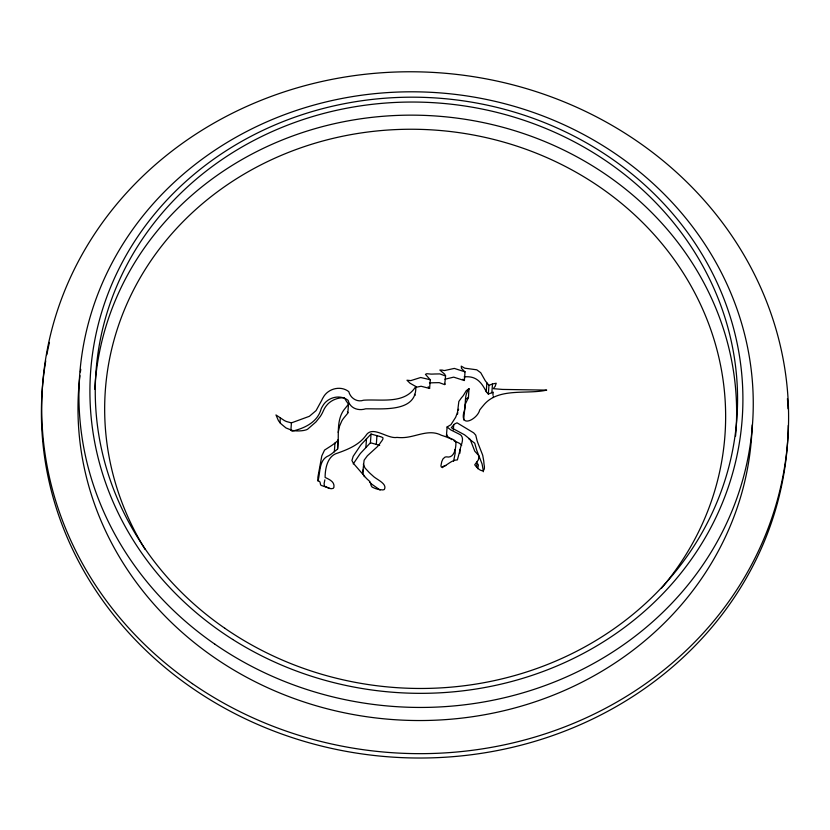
<?xml version="1.0" encoding="UTF-8"?>
<svg xmlns="http://www.w3.org/2000/svg" width="830" height="830" viewBox="0 0 830 830"><rect width="100%" height="100%" fill="white"/><g stroke="black" fill="none" stroke-linecap="round" stroke-linejoin="round"><path stroke-width="1.25" d="M317.942 481.151C320.453 472.623 318.668 459.633 328.742 455.712A65.975 60.175 4.1 0 0 331.803 453.699L337.582 449.082L337.717 439.983M337.582 449.082C339.366 436.964 336.212 423.466 342.417 412.23A26.031 23.738 4.1 0 1 344.73 408.91L348.507 404.189L346.359 401.181A29.88 27.255 4.1 0 1 345.591 399.894L344.564 398.203A1.619 1.484 4.1 0 0 343.838 397.736C337.25 397.57 330.236 400.506 326.232 405.891A26.477 24.153 4.1 0 0 324.146 409.128L322.528 412.593A47.434 43.264 4.1 0 1 320.37 416.37L315.95 421.951L307.608 429.203A10.053 9.171 4.1 0 1 306 429.909L303.77 430.459A30.181 27.535 4.1 0 1 292.015 430.376L285.966 427.938L281.121 423.912A31.156 28.417 4.1 0 1 278.424 420.603L275.975 414.959L284.285 420.488A17.772 16.216 4.1 0 0 286.817 421.64L291.423 422.875L309.362 416.307L316.074 410.601L321.76 400.247A15.604 14.235 4.1 0 1 323.067 397.695C327.777 388.565 340.601 385.182 348.776 391.636C350.426 398.12 357.014 402.581 363.644 400.205C381.323 398.971 404.75 404.521 415.799 386.49L410.041 383.232L406.98 380.233L410.84 380.607L420.675 377.505L430.22 379.715L425.437 374.351L426.838 373.708L431.04 374.102A43.803 39.954 4.1 0 0 434.266 374.008L439.838 373.905L445.326 375.917L444.818 374.278L439.858 370.045L442.286 370.087A6.754 6.163 4.1 0 0 444.673 370.533L454.301 368.416L464.925 371.819L461.542 368.479L461.231 366.123L464.748 368.188L476.762 369.807L480.726 372.712L485.353 380.887L488.963 385.348L488.341 394.074L493.29 392.175M348.517 403.961L347.822 413.164L344.097 417.646A26.031 23.738 4.1 0 0 341.794 420.955L339.563 426.132L338.225 432.399M279.99 422.833L280.343 417.843M290.884 430.355L291.423 422.875M334.345 451.79L334.967 443.064L338.215 440.357M364.36 476.69L362.72 472.913L364.121 460.194L367.389 455.774L377.401 446.654A64.201 58.556 4.1 0 0 379.922 443.542C380.659 441.944 385.431 437.649 381.603 437.026A60.237 54.946 4.1 0 0 379.787 436.466M365.864 447.557L366.497 438.821M353.248 463.908L359.639 454.477A33.511 30.565 4.1 0 1 360.925 452.869L370.419 442.774L371.041 434.049L379.787 436.456M379.663 445.337A60.237 54.946 4.1 0 0 379.165 445.191L376.322 444.382L376.945 435.646M291.901 431.237C304.288 428.415 317.485 422.387 321.127 408.972A15.604 14.235 4.1 0 1 322.445 406.42C327.155 397.3 339.978 393.908 348.154 400.371C349.97 408.37 358.394 411.13 365.677 408.817C382.568 408.568 417.096 412.5 415.799 386.49M416.318 387.237L421.101 386.251L429.598 388.44L430.334 379.673M429.442 382.806L430.417 382.827A43.803 39.954 4.1 0 0 433.644 382.744L439.215 382.64L444.704 384.643L445.627 375.596M451.956 439.672L446.457 435.719L447.09 426.983L450.918 424.711L455.691 417.22L457.527 412.188L458.845 401.45L461.542 397.653A31.654 28.874 4.1 0 0 463.358 395.505L466.242 390.712L468.981 388.658L468.452 397.529L465.236 404.241L463.628 419.887M453.336 429.95L453.688 424.96A12.128 11.06 4.1 0 1 454.684 423.943L457.029 422.823L473.702 432.866L475.735 435.138L477.115 440.761A90.511 82.564 4.1 0 0 479.097 446.011L482.707 455.234L483.714 460.858A87.243 79.576 4.1 0 1 484.004 464.084C486.359 474.957 478.62 470.465 474.729 464.79L478.298 459.945L479.003 456.614A4.109 3.745 4.1 0 0 478.443 455.224L474.781 451.219L470.185 439.412L464.572 434.837L451.313 427.689L453.688 424.96M464.406 380.389L465.039 371.653M459.945 453.17C458.886 447.484 465.142 440.377 461.169 435.418A9.099 8.3 4.1 0 0 459.447 434.256L450.763 429.909L447.09 426.983M476.679 466.854L477.032 461.864M488.341 394.074L486.245 391.698L486.868 382.962M491.858 392.694L492.491 383.968L496.216 383.232L495.105 386.479A17.077 15.583 4.1 0 0 494.234 387.371L493.394 388.679L502.513 389.426L546.7 390.11C526.573 394.717 497.876 387.112 483.319 405.538A93.344 85.137 4.1 0 0 479.667 410.041C477.904 418.434 460.64 428.373 463.596 413.174C466.751 405.289 463.348 395.744 469.085 388.803M492.927 395.225L493.082 393.046M457.558 414.118L457.714 412.52M324.862 479.865L324.094 483.651L324.478 486.162L329.635 488.528M363.073 469.946L362.72 472.913M460.214 449.424L457.382 459.893C450.835 460.038 447.308 465.858 441.404 467.145L440.917 465.869L441.747 461.677L442.961 458.928L444.901 457.185A4.638 4.233 4.1 0 1 446.488 456.863C454.124 458.627 455.919 448.667 455.919 443.096C455.639 438.676 449.466 438.759 446.405 436.974A200.155 182.559 4.1 0 0 441.207 435.2C428.633 428.654 415.747 437.244 402.861 437.618A41.573 37.921 4.1 0 1 397.01 437.41C387.309 439.215 372.525 424.836 365.906 435.511C358.664 445.461 346.733 449.922 335.559 453.813C327.072 457.61 325.142 469.209 325.111 477.437C329.085 479.377 334.957 481.639 333.909 487.366L333.214 488.382L331.025 488.746L321.272 485.436A2.77 2.521 4.1 0 1 320.546 484.627L320.038 482.157A2.853 2.604 4.1 0 0 319.249 481.348L318.056 480.373L317.849 477.406L321.801 455.888L324.561 450.088L329.375 446.986A65.975 60.175 4.1 0 0 332.425 444.973L334.967 443.064M453.585 461.2L455.245 452.941L454.684 449.663M446.457 435.719L447.246 435.065M458.212 410.186L458.637 409.252M477.665 468.67L478.371 465.35A4.109 3.745 4.1 0 0 477.821 463.96M442.338 467.653L444.278 465.921A4.638 4.233 4.1 0 1 445.855 465.599M493.445 396.273L493.196 397.529M371.041 434.049L361.548 444.133A33.511 30.565 4.1 0 0 360.272 445.752L353.175 456.324L351.92 460.515L353.528 463.493L364.277 475.901A37.713 34.393 4.1 0 0 367.068 479.024L369.724 481.41A6.837 6.235 4.1 0 1 370.637 483.34L370.751 483.838A12.004 10.946 4.1 0 0 371.29 485.924L372.193 487.148L375.388 488.548A31.281 28.531 4.1 0 0 378.708 489.472L382.734 489.928A5.852 5.333 4.1 0 0 384.363 489.472C387.703 483.485 375.783 479.294 372.546 475.569A93.935 85.687 4.1 0 1 369.226 472.54L364.982 467.964L363.343 464.188M465.972 399.043L468.452 397.529M429.598 388.44L428.176 386.77M488.963 385.348L492.491 383.968M444.922 379.237L453.678 377.142L464.302 380.555L462.984 379.175M464.126 376.913C476.057 375.554 481.483 382.174 486.245 391.698M370.419 442.774L376.322 444.382M453.958 440.72L458.824 442.981A9.099 8.3 4.1 0 1 460.546 444.143L461.677 445.44M468.846 438.842L474.719 443.168L476.482 449.487A90.511 82.564 4.1 0 0 478.464 454.747L482.085 463.97L483.091 469.583A87.243 79.576 4.1 0 1 483.299 471.741M414.429 394.302L415.176 395.215M380.13 490.053L371.913 484.295A93.935 85.687 4.1 0 1 369.682 482.292M347.407 411.846L347.895 412.697M444.558 383.398L445.005 384.321M752.198 424.96A337.312 307.66 4.1 0 1 392.549 719.548A337.312 307.66 4.1 0 1 79.939 375.658M80.406 371.923A337.312 307.66 4.1 0 1 80.759 369.381M788.261 425.437A373.604 340.767 4.1 0 1 384.29 756.483A373.604 340.767 4.1 0 1 45.733 360.884M46.843 354.69A373.604 340.767 4.1 0 1 49.437 342.396M787.431 398.608A373.604 340.767 4.1 0 1 788.023 408.817M94.745 389.208A321.293 293.063 4.1 0 1 436.974 116.086A321.293 293.063 4.1 0 1 735.556 436.155M145.188 549.491A310.617 283.32 4.1 0 1 227.264 184.81A310.617 283.32 4.1 0 1 635.168 215.354A310.617 283.32 4.1 0 1 661.531 588.159M224.816 628.258A321.293 293.063 4.1 0 0 735.422 432.907A321.293 293.063 4.1 0 0 288.985 124.604A321.293 293.063 4.1 0 0 224.816 628.258M192.373 683.65A373.604 340.767 4.1 0 0 786.103 456.5A373.604 340.767 4.1 0 0 266.99 98.002A373.604 340.767 4.1 0 0 192.373 683.65M214.949 644.236A337.312 307.66 4.1 0 0 751.005 439.153A337.312 307.66 4.1 0 0 282.325 115.484A337.312 307.66 4.1 0 0 214.949 644.236M232.701 639.453A326.636 297.929 4.1 0 0 742.01 421.204A326.636 297.929 4.1 0 0 274.512 125.123A326.636 297.929 4.1 0 0 232.701 639.453"/></g></svg>
